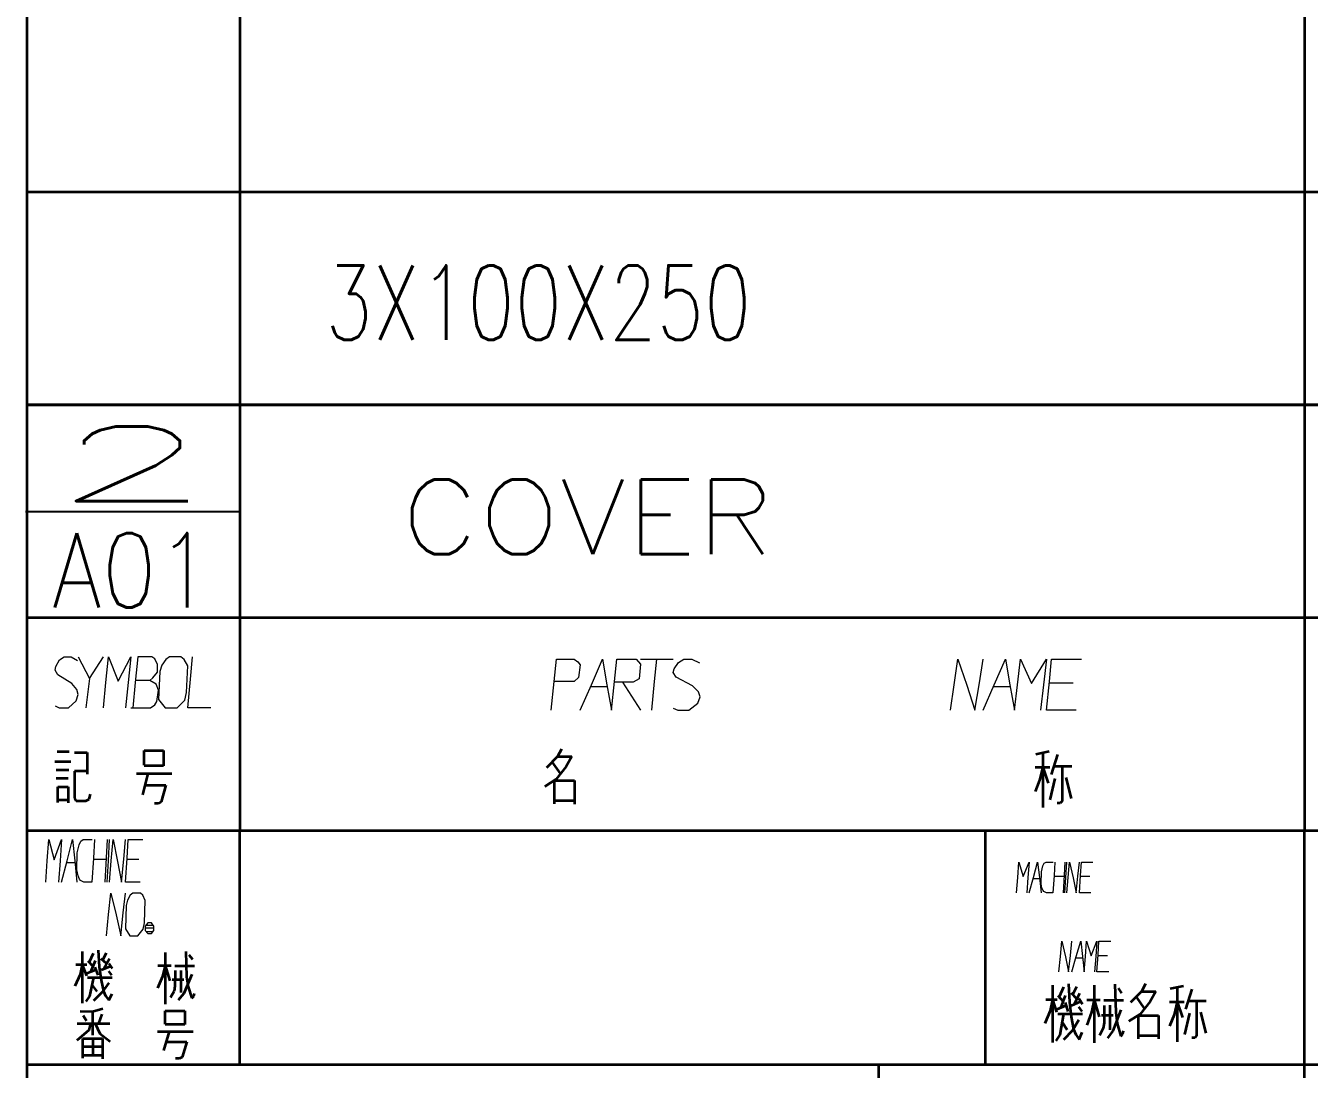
# Model space of a CAD drawing. Header units: millimetres. Extents: x 1333 to 104182, y -62616 to -5704.
# Drawn here: x 43426.8 to 43487.1, y -62438 to -62389 of the extents above; entities that cross this region are included whole.
import ezdxf
from ezdxf.enums import TextEntityAlignment as Align

# ---------------------------------------------------------------- set-up
doc = ezdxf.new("R2010")
doc.units = ezdxf.units.MM
doc.header["$LTSCALE"] = 0.5
doc.layers.add('08', color=1, linetype='Continuous')
doc.layers.add('SHM_LABEL', color=40, linetype='Continuous')
doc.styles.get("Standard").update_dxf_attribs({"font": 'simplex.shx'})

# ---------------------------------------------------------------- blocks, each defined once
blk = doc.blocks.new('D')
at = {"color": 7, "lineweight": 35, "ltscale": 0.25}
for p, q in [((54076.08, -14049.04), (54076.08, -14069.04)), ((54096.08, -14049.04), (54096.08, -14069.04)), ((54196.08, -14049.04), (54196.08, -14069.04))]:
    blk.add_line(p, q, dxfattribs=at)
at = {"color": 7, "lineweight": 35}
for p, q in [((54356.08, -14049.04), (54076.08, -14049.04)), ((54356.08, -14069.04), (54076.08, -14069.04))]:
    blk.add_line(p, q, dxfattribs=at)
blk = doc.blocks.new('arwear')
at = {"layer": '08', "color": 3, "xscale": 0.5, "yscale": 0.5, "zscale": 0.5}
for p in [(26347.04, -5572.506), (26347.04, -5582.506), (26347.04, -5592.506)]:
    blk.add_blockref('D', p, dxfattribs=at)
blk = doc.blocks.new('999')
at = {"color": 7, "lineweight": 35, "ltscale": 0.25}
for p, q in [((75654.98, -11301.12), (75654.98, -11391.12)), ((75474.98, -11331.12), (75474.98, -11391.12)), ((75504.98, -11331.12), (75504.98, -11391.12)), ((75474.98, -11391.12), (75474.98, -11421.12)), ((75504.98, -11391.12), (75504.98, -11421.12)), ((75654.98, -11391.12), (75654.98, -11421.12)), ((75474.98, -11421.12), (75474.98, -11451.12)), ((75474.98, -11421.12), (75474.98, -11451.12)), ((75504.98, -11421.12), (75504.98, -11451.12)), ((75504.98, -11421.12), (75504.98, -11451.12)), ((75654.98, -11421.12), (75654.98, -11451.12)), ((75654.98, -11421.12), (75654.98, -11451.12))]:
    blk.add_line(p, q, dxfattribs=at)
at = {"color": 7, "lineweight": 35}
for p, q in [((75894.98, -11361.12), (75474.98, -11361.12)), ((75894.98, -11391.12), (75474.98, -11391.12)), ((75894.98, -11421.12), (75474.98, -11421.12)), ((75894.98, -11421.12), (75474.98, -11421.12)), ((75894.98, -11421.12), (75474.98, -11421.12)), ((75894.98, -11451.12), (75474.98, -11451.12)), ((75474.98, -11451.12), (75474.98, -11826.55)), ((75894.98, -11451.12), (75474.98, -11451.12)), ((75894.98, -11451.12), (75474.98, -11451.12)), ((75894.98, -11451.12), (75474.98, -11451.12)), ((75654.98, -11529.12), (75654.98, -11451.12)), ((75849.98, -11484.12), (75474.98, -11484.12))]:
    blk.add_line(p, q, dxfattribs=at)
at = {"color": 7, "lineweight": 35, "ltscale": 0.014026}
blk.add_line((75479.23, -11439.94), (75480.92, -11439.94), dxfattribs=at)
blk.add_line((75479.23, -11439.94), (75480.92, -11439.94), dxfattribs=at)
at = {"color": 7, "lineweight": 35, "ltscale": 0.015002}
blk.add_line((75481.69, -11440.11), (75483.49, -11440.11), dxfattribs=at)
blk.add_line((75481.69, -11440.11), (75483.49, -11440.11), dxfattribs=at)
at = {"color": 7, "lineweight": 35, "ltscale": 0.025366}
blk.add_line((75483.49, -11440.11), (75483.49, -11443.16), dxfattribs=at)
blk.add_line((75483.49, -11440.11), (75483.49, -11443.16), dxfattribs=at)
at = {"color": 7, "lineweight": 35, "ltscale": 0.022888}
for p, q in [((75491.49, -11439.82), (75494.24, -11439.82)), ((75491.49, -11439.82), (75494.24, -11439.82)), ((75494.24, -11441.96), (75491.49, -11441.96)), ((75494.24, -11441.96), (75491.49, -11441.96)), ((75482.89, -11480.43), (75485.64, -11480.43)), ((75482.89, -11481.52), (75485.64, -11481.52)), ((75482.89, -11482.78), (75485.64, -11482.78))]:
    blk.add_line(p, q, dxfattribs=at)
at = {"color": 7, "lineweight": 35, "ltscale": 0.017297}
for p, q in [((75491.49, -11441.89), (75491.49, -11439.82)), ((75491.49, -11441.89), (75491.49, -11439.82)), ((75635.97, -11475.25), (75638.05, -11475.25))]:
    blk.add_line(p, q, dxfattribs=at)
at = {"color": 7, "lineweight": 35, "ltscale": 0.017825}
blk.add_line((75494.24, -11439.82), (75494.24, -11441.96), dxfattribs=at)
blk.add_line((75494.24, -11439.82), (75494.24, -11441.96), dxfattribs=at)
at = {"color": 7, "lineweight": 35, "ltscale": 0.010047}
for p, q in [((75550.3, -11439.61), (75549.73, -11440.67)), ((75550.3, -11439.61), (75549.73, -11440.67)), ((75632.59, -11472.72), (75632.02, -11473.79))]:
    blk.add_line(p, q, dxfattribs=at)
at = {"color": 7, "lineweight": 35, "ltscale": 0.015902}
for p, q in [((75619.01, -11439.97), (75617.14, -11440.36)), ((75619.01, -11439.97), (75617.14, -11440.36)), ((75637.95, -11473.04), (75636.08, -11473.43))]:
    blk.add_line(p, q, dxfattribs=at)
at = {"color": 7, "lineweight": 35, "ltscale": 0.063974}
blk.add_line((75618.12, -11440.15), (75618.12, -11447.83), dxfattribs=at)
blk.add_line((75618.12, -11440.15), (75618.12, -11447.83), dxfattribs=at)
at = {"color": 7, "lineweight": 35, "ltscale": 0.024588}
for p, q in [((75620.2, -11440.4), (75619.29, -11443.21)), ((75620.2, -11440.4), (75619.29, -11443.21)), ((75639.13, -11473.47), (75638.23, -11476.28))]:
    blk.add_line(p, q, dxfattribs=at)
at = {"color": 7, "lineweight": 35, "ltscale": 0.018872}
blk.add_line((75478.92, -11441.37), (75481.19, -11441.37), dxfattribs=at)
blk.add_line((75478.92, -11441.37), (75481.19, -11441.37), dxfattribs=at)
at = {"color": 7, "lineweight": 35, "ltscale": 0.018417}
blk.add_line((75549.73, -11440.67), (75548.18, -11442.25), dxfattribs=at)
blk.add_line((75549.73, -11440.67), (75548.18, -11442.25), dxfattribs=at)
at = {"color": 7, "lineweight": 35, "ltscale": 0.016928}
for p, q in [((75550.15, -11443.08), (75549.01, -11441.4)), ((75550.15, -11443.08), (75549.01, -11441.4)), ((75632.44, -11476.2), (75631.3, -11474.52))]:
    blk.add_line(p, q, dxfattribs=at)
at = {"color": 7, "lineweight": 35, "ltscale": 0.018948}
for p, q in [((75550.97, -11442.06), (75549.54, -11443.84)), ((75550.97, -11442.06), (75549.54, -11443.84)), ((75633.26, -11475.18), (75631.84, -11476.96))]:
    blk.add_line(p, q, dxfattribs=at)
at = {"color": 7, "lineweight": 35, "ltscale": 0.016846}
blk.add_line((75549.73, -11440.67), (75551.75, -11440.67), dxfattribs=at)
blk.add_line((75549.73, -11440.67), (75551.75, -11440.67), dxfattribs=at)
at = {"color": 7, "lineweight": 35, "ltscale": 0.013334}
blk.add_line((75551.75, -11440.67), (75550.97, -11442.06), dxfattribs=at)
blk.add_line((75551.75, -11440.67), (75550.97, -11442.06), dxfattribs=at)
at = {"color": 7, "lineweight": 35, "ltscale": 0.01731}
blk.add_line((75617.03, -11442.17), (75619.11, -11442.17), dxfattribs=at)
blk.add_line((75617.03, -11442.17), (75619.11, -11442.17), dxfattribs=at)
at = {"color": 7, "lineweight": 35, "ltscale": 0.015609}
for p, q in [((75618.12, -11442.17), (75617.66, -11443.99)), ((75618.12, -11442.17), (75617.66, -11443.99)), ((75637.06, -11475.25), (75636.6, -11477.06))]:
    blk.add_line(p, q, dxfattribs=at)
at = {"color": 7, "lineweight": 35, "ltscale": 0.019512}
blk.add_line((75618.12, -11442.17), (75618.86, -11444.4), dxfattribs=at)
blk.add_line((75618.12, -11442.17), (75618.86, -11444.4), dxfattribs=at)
at = {"color": 7, "lineweight": 35, "ltscale": 0.021167}
for p, q in [((75619.68, -11442.01), (75622.22, -11442.01)), ((75619.68, -11442.01), (75622.22, -11442.01)), ((75638.61, -11475.08), (75641.15, -11475.08))]:
    blk.add_line(p, q, dxfattribs=at)
at = {"color": 7, "lineweight": 35, "ltscale": 0.041415}
for p, q in [((75620.82, -11442.01), (75620.82, -11446.98)), ((75620.82, -11442.01), (75620.82, -11446.98)), ((75639.76, -11475.08), (75639.76, -11480.05))]:
    blk.add_line(p, q, dxfattribs=at)
at = {"color": 7, "lineweight": 35, "ltscale": 0.014832}
for p, q in [((75479.12, -11442.54), (75480.9, -11442.54)), ((75479.12, -11442.54), (75480.9, -11442.54)), ((75482.48, -11471.41), (75481.73, -11473.03))]:
    blk.add_line(p, q, dxfattribs=at)
at = {"color": 7, "lineweight": 35, "ltscale": 0.014185}
blk.add_line((75479.12, -11443.74), (75480.82, -11443.74), dxfattribs=at)
blk.add_line((75479.12, -11443.74), (75480.82, -11443.74), dxfattribs=at)
at = {"color": 7, "lineweight": 35, "ltscale": 0.031506}
blk.add_line((75481.71, -11442.73), (75481.71, -11446.51), dxfattribs=at)
blk.add_line((75481.71, -11442.73), (75481.71, -11446.51), dxfattribs=at)
at = {"color": 7, "lineweight": 35, "ltscale": 0.014844}
blk.add_line((75483.49, -11442.73), (75481.71, -11442.73), dxfattribs=at)
blk.add_line((75483.49, -11442.73), (75481.71, -11442.73), dxfattribs=at)
at = {"color": 7, "lineweight": 35, "ltscale": 0.041736}
for p, q in [((75490.41, -11443.08), (75495.42, -11443.08)), ((75490.41, -11443.08), (75495.42, -11443.08)), ((75493.4, -11479.44), (75498.41, -11479.44))]:
    blk.add_line(p, q, dxfattribs=at)
at = {"color": 7, "lineweight": 35, "ltscale": 0.025634}
blk.add_line((75492.04, -11443.08), (75491.25, -11446.05), dxfattribs=at)
blk.add_line((75492.04, -11443.08), (75491.25, -11446.05), dxfattribs=at)
at = {"color": 7, "lineweight": 35, "ltscale": 0.015788}
blk.add_line((75549.54, -11443.84), (75547.96, -11444.87), dxfattribs=at)
blk.add_line((75549.54, -11443.84), (75547.96, -11444.87), dxfattribs=at)
at = {"color": 7, "lineweight": 35, "ltscale": 0.027603}
for p, q in [((75549.31, -11447.34), (75549.31, -11444.03)), ((75549.31, -11447.34), (75549.31, -11444.03)), ((75631.6, -11480.46), (75631.6, -11477.15))]:
    blk.add_line(p, q, dxfattribs=at)
at = {"color": 7, "lineweight": 35, "ltscale": 0.023572}
for p, q in [((75549.31, -11444.03), (75552.14, -11444.03)), ((75549.31, -11444.03), (75552.14, -11444.03)), ((75549.31, -11446.88), (75552.14, -11446.88)), ((75549.31, -11446.88), (75552.14, -11446.88)), ((75631.6, -11477.15), (75634.43, -11477.15)), ((75631.6, -11480), (75634.43, -11480))]:
    blk.add_line(p, q, dxfattribs=at)
at = {"color": 7, "lineweight": 35, "ltscale": 0.027719}
for p, q in [((75552.14, -11444.03), (75552.14, -11447.36)), ((75552.14, -11444.03), (75552.14, -11447.36)), ((75634.43, -11477.15), (75634.43, -11480.48))]:
    blk.add_line(p, q, dxfattribs=at)
at = {"color": 7, "lineweight": 35, "ltscale": 0.014329}
for p, q in [((75617.66, -11443.99), (75617.04, -11445.6)), ((75617.66, -11443.99), (75617.04, -11445.6)), ((75636.6, -11477.06), (75635.98, -11478.67))]:
    blk.add_line(p, q, dxfattribs=at)
at = {"color": 7, "lineweight": 35, "ltscale": 0.025806}
blk.add_line((75619.82, -11443.75), (75619.12, -11446.77), dxfattribs=at)
blk.add_line((75619.82, -11443.75), (75619.12, -11446.77), dxfattribs=at)
at = {"color": 7, "lineweight": 35, "ltscale": 0.025432}
for p, q in [((75621.38, -11443.61), (75622.12, -11446.57)), ((75621.38, -11443.61), (75622.12, -11446.57)), ((75640.32, -11476.69), (75641.06, -11479.65))]:
    blk.add_line(p, q, dxfattribs=at)
at = {"color": 7, "lineweight": 35, "ltscale": 0.018579}
blk.add_line((75479.33, -11447.15), (75479.33, -11444.92), dxfattribs=at)
blk.add_line((75479.33, -11447.15), (75479.33, -11444.92), dxfattribs=at)
at = {"color": 7, "lineweight": 35, "ltscale": 0.012085}
for p, q in [((75479.33, -11444.92), (75480.78, -11444.92)), ((75479.33, -11444.92), (75480.78, -11444.92)), ((75479.33, -11446.76), (75480.78, -11446.76)), ((75479.33, -11446.76), (75480.78, -11446.76))]:
    blk.add_line(p, q, dxfattribs=at)
at = {"color": 7, "lineweight": 35, "ltscale": 0.019064}
blk.add_line((75480.78, -11444.92), (75480.78, -11447.21), dxfattribs=at)
blk.add_line((75480.78, -11444.92), (75480.78, -11447.21), dxfattribs=at)
at = {"color": 7, "lineweight": 35, "ltscale": 0.006183}
blk.add_line((75483.74, -11446.68), (75483.93, -11445.97), dxfattribs=at)
blk.add_line((75483.74, -11446.68), (75483.93, -11445.97), dxfattribs=at)
at = {"color": 7, "lineweight": 35, "ltscale": 0.024365}
blk.add_line((75491.61, -11444.69), (75494.54, -11444.69), dxfattribs=at)
blk.add_line((75491.61, -11444.69), (75494.54, -11444.69), dxfattribs=at)
at = {"color": 7, "lineweight": 35, "ltscale": 0.020594}
blk.add_line((75494.54, -11444.69), (75493.9, -11447.07), dxfattribs=at)
blk.add_line((75494.54, -11444.69), (75493.9, -11447.07), dxfattribs=at)
at = {"color": 7, "lineweight": 35, "ltscale": 0.004025}
blk.add_line((75481.71, -11446.51), (75481.95, -11446.93), dxfattribs=at)
blk.add_line((75481.71, -11446.51), (75481.95, -11446.93), dxfattribs=at)
at = {"color": 7, "lineweight": 35, "ltscale": 0.011377}
blk.add_line((75481.95, -11446.93), (75483.31, -11446.93), dxfattribs=at)
blk.add_line((75481.95, -11446.93), (75483.31, -11446.93), dxfattribs=at)
at = {"color": 7, "lineweight": 35, "ltscale": 0.004087}
blk.add_line((75483.31, -11446.93), (75483.74, -11446.68), dxfattribs=at)
blk.add_line((75483.31, -11446.93), (75483.74, -11446.68), dxfattribs=at)
at = {"color": 7, "lineweight": 35, "ltscale": 0.004529}
for p, q in [((75493.49, -11447.3), (75492.95, -11447.3)), ((75493.49, -11447.3), (75492.95, -11447.3)), ((75496.48, -11483.25), (75495.94, -11483.25))]:
    blk.add_line(p, q, dxfattribs=at)
at = {"color": 7, "lineweight": 35, "ltscale": 0.003862}
blk.add_line((75493.9, -11447.07), (75493.49, -11447.3), dxfattribs=at)
blk.add_line((75493.9, -11447.07), (75493.49, -11447.3), dxfattribs=at)
at = {"color": 7, "lineweight": 35, "ltscale": 0.003491}
blk.add_line((75620.57, -11447.23), (75620.15, -11447.23), dxfattribs=at)
blk.add_line((75620.57, -11447.23), (75620.15, -11447.23), dxfattribs=at)
at = {"color": 7, "lineweight": 35, "ltscale": 0.002954}
blk.add_line((75620.82, -11446.98), (75620.57, -11447.23), dxfattribs=at)
blk.add_line((75620.82, -11446.98), (75620.57, -11447.23), dxfattribs=at)
at = {"color": 7, "lineweight": 35, "ltscale": 0.275}
for p, q in [((75504.98, -11484.12), (75504.98, -11451.12)), ((75609.98, -11451.12), (75609.98, -11484.12))]:
    blk.add_line(p, q, dxfattribs=at)
at = {"color": 7, "lineweight": 35, "ltscale": 0.060724}
blk.add_line((75482.78, -11468.15), (75482.78, -11475.44), dxfattribs=at)
at = {"color": 7, "lineweight": 35, "ltscale": 0.008654}
blk.add_line((75483.56, -11469.47), (75484.28, -11470.21), dxfattribs=at)
at = {"color": 7, "lineweight": 35, "ltscale": 0.011365}
blk.add_line((75484.32, -11468.42), (75483.75, -11469.65), dxfattribs=at)
at = {"color": 7, "lineweight": 35, "ltscale": 0.014615}
blk.add_line((75484.6, -11469.45), (75483.93, -11471.07), dxfattribs=at)
at = {"color": 7, "lineweight": 35, "ltscale": 0.019506}
blk.add_line((75485.05, -11467.98), (75485.19, -11470.32), dxfattribs=at)
at = {"color": 7, "lineweight": 35, "ltscale": 0.008235}
blk.add_line((75485.41, -11469.13), (75486.15, -11469.79), dxfattribs=at)
at = {"color": 7, "lineweight": 35, "ltscale": 0.008806}
blk.add_line((75486.17, -11468.37), (75485.67, -11469.29), dxfattribs=at)
at = {"color": 7, "lineweight": 35, "ltscale": 0.013193}
blk.add_line((75486.61, -11469.19), (75485.84, -11470.58), dxfattribs=at)
at = {"color": 7, "lineweight": 35, "ltscale": 0.060892}
blk.add_line((75494.47, -11468.27), (75494.47, -11475.58), dxfattribs=at)
at = {"color": 7, "lineweight": 35, "ltscale": 0.029794}
blk.add_line((75497.36, -11468.14), (75497.48, -11471.71), dxfattribs=at)
at = {"color": 7, "lineweight": 35, "ltscale": 0.006582}
blk.add_line((75497.81, -11468.64), (75498.32, -11469.25), dxfattribs=at)
at = {"color": 7, "lineweight": 35, "ltscale": 0.013098}
for p, q in [((75481.86, -11469.98), (75483.43, -11469.98)), ((75618.54, -11474.92), (75620.12, -11474.92))]:
    blk.add_line(p, q, dxfattribs=at)
at = {"color": 7, "lineweight": 35, "ltscale": 0.012242}
blk.add_line((75482.78, -11469.98), (75482.48, -11471.41), dxfattribs=at)
at = {"color": 7, "lineweight": 35, "ltscale": 0.014135}
blk.add_line((75482.78, -11469.98), (75483.37, -11471.57), dxfattribs=at)
at = {"color": 7, "lineweight": 35, "ltscale": 0.011112}
blk.add_line((75483.43, -11471.22), (75484.67, -11470.71), dxfattribs=at)
at = {"color": 7, "lineweight": 35, "ltscale": 0.009807}
blk.add_line((75484.58, -11470.37), (75484.97, -11471.48), dxfattribs=at)
at = {"color": 7, "lineweight": 35, "ltscale": 0.015709}
blk.add_line((75485.19, -11470.32), (75485.45, -11472.19), dxfattribs=at)
at = {"color": 7, "lineweight": 35, "ltscale": 0.011429}
blk.add_line((75485.48, -11470.71), (75486.75, -11470.21), dxfattribs=at)
at = {"color": 7, "lineweight": 35, "ltscale": 0.005982}
blk.add_line((75486.48, -11470.91), (75486.91, -11471.48), dxfattribs=at)
at = {"color": 7, "lineweight": 35, "ltscale": 0.007169}
blk.add_line((75486.52, -11469.84), (75487.01, -11470.54), dxfattribs=at)
at = {"color": 7, "lineweight": 35, "ltscale": 0.01554}
for p, q in [((75493.42, -11470.1), (75495.29, -11470.1)), ((75624.33, -11474.94), (75626.19, -11474.94))]:
    blk.add_line(p, q, dxfattribs=at)
at = {"color": 7, "lineweight": 35, "ltscale": 0.013495}
blk.add_line((75494.47, -11470.1), (75494.07, -11471.67), dxfattribs=at)
at = {"color": 7, "lineweight": 35, "ltscale": 0.018979}
blk.add_line((75494.47, -11470.1), (75495.14, -11472.28), dxfattribs=at)
at = {"color": 7, "lineweight": 35, "ltscale": 0.022961}
for p, q in [((75495.82, -11470.15), (75498.58, -11470.15)), ((75626.72, -11475), (75629.48, -11475))]:
    blk.add_line(p, q, dxfattribs=at)
at = {"color": 7, "lineweight": 35, "ltscale": 0.018443}
blk.add_line((75495.87, -11470.82), (75495.84, -11473.03), dxfattribs=at)
at = {"color": 7, "lineweight": 35, "ltscale": 0.026068}
blk.add_line((75496.66, -11470.81), (75496.66, -11473.93), dxfattribs=at)
at = {"color": 7, "lineweight": 35, "ltscale": 0.028906}
blk.add_line((75483.54, -11471.8), (75487.01, -11471.8), dxfattribs=at)
at = {"color": 7, "lineweight": 35, "ltscale": 0.022542}
blk.add_line((75484.36, -11471.8), (75483.8, -11474.45), dxfattribs=at)
at = {"color": 7, "lineweight": 35, "ltscale": 0.009936}
blk.add_line((75484.15, -11472.84), (75484.84, -11473.81), dxfattribs=at)
at = {"color": 7, "lineweight": 35, "ltscale": 0.013168}
blk.add_line((75485.45, -11472.19), (75485.78, -11473.73), dxfattribs=at)
at = {"color": 7, "lineweight": 35, "ltscale": 0.013505}
blk.add_line((75486.52, -11472.57), (75485.6, -11473.9), dxfattribs=at)
at = {"color": 7, "lineweight": 35, "ltscale": 0.014807}
blk.add_line((75494.07, -11471.67), (75493.4, -11473.32), dxfattribs=at)
at = {"color": 7, "lineweight": 35, "ltscale": 0.013708}
for p, q in [((75495.47, -11472.08), (75497.11, -11472.08)), ((75626.37, -11477.14), (75628.01, -11477.14))]:
    blk.add_line(p, q, dxfattribs=at)
at = {"color": 7, "lineweight": 35, "ltscale": 0.005843}
blk.add_line((75495.84, -11473.03), (75495.73, -11473.72), dxfattribs=at)
at = {"color": 7, "lineweight": 35, "ltscale": 0.024334}
blk.add_line((75498.21, -11471.37), (75497.09, -11474.07), dxfattribs=at)
at = {"color": 7, "lineweight": 35, "ltscale": 0.012072}
blk.add_line((75497.48, -11471.71), (75497.69, -11473.14), dxfattribs=at)
at = {"color": 7, "lineweight": 35, "ltscale": 0.067471}
blk.add_line((75619.47, -11472.89), (75619.47, -11480.99), dxfattribs=at)
at = {"color": 7, "lineweight": 35, "ltscale": 0.021664}
blk.add_line((75621.73, -11472.71), (75621.87, -11475.3), dxfattribs=at)
at = {"color": 7, "lineweight": 35, "ltscale": 0.067654}
blk.add_line((75625.37, -11472.91), (75625.37, -11481.03), dxfattribs=at)
at = {"color": 7, "lineweight": 35, "ltscale": 0.0331}
blk.add_line((75628.26, -11472.76), (75628.38, -11476.73), dxfattribs=at)
at = {"color": 7, "lineweight": 35, "ltscale": 0.007633}
blk.add_line((75483.8, -11474.45), (75483.28, -11475.2), dxfattribs=at)
at = {"color": 7, "lineweight": 35, "ltscale": 0.014353}
blk.add_line((75485.6, -11473.9), (75484.35, -11475.09), dxfattribs=at)
at = {"color": 7, "lineweight": 35, "ltscale": 0.006149}
blk.add_line((75485.78, -11473.73), (75486.06, -11474.41), dxfattribs=at)
at = {"color": 7, "lineweight": 35, "ltscale": 0.00645}
blk.add_line((75486.06, -11474.41), (75486.53, -11475.03), dxfattribs=at)
at = {"color": 7, "lineweight": 35, "ltscale": 0.008462}
blk.add_line((75486.53, -11475.03), (75487, -11474.13), dxfattribs=at)
at = {"color": 7, "lineweight": 35, "ltscale": 0.008715}
blk.add_line((75495.73, -11473.72), (75495.22, -11474.64), dxfattribs=at)
at = {"color": 7, "lineweight": 35, "ltscale": 0.010031}
blk.add_line((75497.09, -11474.07), (75496.32, -11475), dxfattribs=at)
at = {"color": 7, "lineweight": 35, "ltscale": 0.013786}
blk.add_line((75497.69, -11473.14), (75498.21, -11474.71), dxfattribs=at)
at = {"color": 7, "lineweight": 35, "ltscale": 0.003454}
blk.add_line((75498.21, -11474.71), (75498.51, -11474.43), dxfattribs=at)
at = {"color": 7, "lineweight": 35, "ltscale": 0.003042}
blk.add_line((75498.51, -11474.43), (75498.58, -11474.07), dxfattribs=at)
at = {"color": 7, "lineweight": 35, "ltscale": 0.009157}
blk.add_line((75620.24, -11474.35), (75620.97, -11475.18), dxfattribs=at)
at = {"color": 7, "lineweight": 35, "ltscale": 0.012407}
blk.add_line((75621.01, -11473.19), (75620.43, -11474.56), dxfattribs=at)
at = {"color": 7, "lineweight": 35, "ltscale": 0.016009}
blk.add_line((75621.28, -11474.34), (75620.61, -11476.14), dxfattribs=at)
at = {"color": 7, "lineweight": 35, "ltscale": 0.008649}
blk.add_line((75622.09, -11473.98), (75622.83, -11474.71), dxfattribs=at)
at = {"color": 7, "lineweight": 35, "ltscale": 0.009567}
blk.add_line((75622.86, -11473.13), (75622.35, -11474.16), dxfattribs=at)
at = {"color": 7, "lineweight": 35, "ltscale": 0.014328}
blk.add_line((75623.3, -11474.05), (75622.53, -11475.59), dxfattribs=at)
at = {"color": 7, "lineweight": 35, "ltscale": 0.007707}
blk.add_line((75623.2, -11474.77), (75623.69, -11475.55), dxfattribs=at)
at = {"color": 7, "lineweight": 35, "ltscale": 0.007029}
blk.add_line((75628.71, -11473.32), (75629.22, -11474), dxfattribs=at)
at = {"color": 7, "lineweight": 35, "ltscale": 0.018414}
blk.add_line((75632.02, -11473.79), (75630.47, -11475.36), dxfattribs=at)
at = {"color": 7, "lineweight": 35, "ltscale": 0.016833}
blk.add_line((75632.02, -11473.79), (75634.04, -11473.79), dxfattribs=at)
at = {"color": 7, "lineweight": 35, "ltscale": 0.013329}
blk.add_line((75634.04, -11473.79), (75633.26, -11475.18), dxfattribs=at)
at = {"color": 7, "lineweight": 35, "ltscale": 0.063971}
blk.add_line((75637.06, -11473.23), (75637.06, -11480.9), dxfattribs=at)
at = {"color": 7, "lineweight": 35, "ltscale": 0.014798}
blk.add_line((75484.25, -11476.66), (75482.47, -11476.62), dxfattribs=at)
at = {"color": 7, "lineweight": 35, "ltscale": 0.012683}
blk.add_line((75485.7, -11476.22), (75484.25, -11476.66), dxfattribs=at)
at = {"color": 7, "lineweight": 35, "ltscale": 0.027322}
blk.add_line((75484.25, -11476.66), (75484.25, -11479.94), dxfattribs=at)
at = {"color": 7, "lineweight": 35, "ltscale": 0.015567}
blk.add_line((75494.48, -11478.37), (75494.48, -11476.51), dxfattribs=at)
at = {"color": 7, "lineweight": 35, "ltscale": 0.0229}
for p, q in [((75494.48, -11476.51), (75497.23, -11476.51)), ((75497.23, -11478.43), (75494.48, -11478.43))]:
    blk.add_line(p, q, dxfattribs=at)
at = {"color": 7, "lineweight": 35, "ltscale": 0.016043}
blk.add_line((75497.23, -11476.51), (75497.23, -11478.43), dxfattribs=at)
at = {"color": 7, "lineweight": 35, "ltscale": 0.016204}
blk.add_line((75619.17, -11476.52), (75618.41, -11478.31), dxfattribs=at)
at = {"color": 7, "lineweight": 35, "ltscale": 0.013547}
blk.add_line((75619.47, -11474.92), (75619.17, -11476.52), dxfattribs=at)
at = {"color": 7, "lineweight": 35, "ltscale": 0.015528}
blk.add_line((75619.47, -11474.92), (75620.05, -11476.69), dxfattribs=at)
at = {"color": 7, "lineweight": 35, "ltscale": 0.011299}
blk.add_line((75620.12, -11476.3), (75621.35, -11475.74), dxfattribs=at)
at = {"color": 7, "lineweight": 35, "ltscale": 0.010788}
blk.add_line((75621.27, -11475.36), (75621.65, -11476.59), dxfattribs=at)
at = {"color": 7, "lineweight": 35, "ltscale": 0.017424}
blk.add_line((75621.87, -11475.3), (75622.13, -11477.38), dxfattribs=at)
at = {"color": 7, "lineweight": 35, "ltscale": 0.011622}
blk.add_line((75622.16, -11475.74), (75623.44, -11475.18), dxfattribs=at)
at = {"color": 7, "lineweight": 35, "ltscale": 0.006406}
blk.add_line((75623.16, -11475.96), (75623.6, -11476.59), dxfattribs=at)
at = {"color": 7, "lineweight": 35, "ltscale": 0.016223}
blk.add_line((75624.97, -11476.69), (75624.3, -11478.52), dxfattribs=at)
at = {"color": 7, "lineweight": 35, "ltscale": 0.01491}
blk.add_line((75625.37, -11474.94), (75624.97, -11476.69), dxfattribs=at)
at = {"color": 7, "lineweight": 35, "ltscale": 0.020909}
blk.add_line((75625.37, -11474.94), (75626.04, -11477.36), dxfattribs=at)
at = {"color": 7, "lineweight": 35, "ltscale": 0.020491}
blk.add_line((75626.77, -11475.74), (75626.74, -11478.2), dxfattribs=at)
at = {"color": 7, "lineweight": 35, "ltscale": 0.028964}
blk.add_line((75627.56, -11475.73), (75627.56, -11479.2), dxfattribs=at)
at = {"color": 7, "lineweight": 35, "ltscale": 0.026653}
blk.add_line((75629.11, -11476.36), (75627.99, -11479.35), dxfattribs=at)
at = {"color": 7, "lineweight": 35, "ltscale": 0.019508}
blk.add_line((75637.06, -11475.25), (75637.8, -11477.47), dxfattribs=at)
at = {"color": 7, "lineweight": 35, "ltscale": 0.03822}
blk.add_line((75482.07, -11478.28), (75486.66, -11478.28), dxfattribs=at)
at = {"color": 7, "lineweight": 35, "ltscale": 0.007403}
blk.add_line((75482.91, -11477.17), (75483.4, -11477.92), dxfattribs=at)
at = {"color": 7, "lineweight": 35, "ltscale": 0.008421}
blk.add_line((75483.97, -11478.28), (75483.7, -11479.25), dxfattribs=at)
at = {"color": 7, "lineweight": 35, "ltscale": 0.012965}
blk.add_line((75484.61, -11478.28), (75485.26, -11479.69), dxfattribs=at)
at = {"color": 7, "lineweight": 35, "ltscale": 0.011416}
blk.add_line((75485.54, -11476.98), (75485.09, -11478.28), dxfattribs=at)
at = {"color": 7, "lineweight": 35, "ltscale": 0.028894}
blk.add_line((75620.23, -11476.95), (75623.69, -11476.95), dxfattribs=at)
at = {"color": 7, "lineweight": 35, "ltscale": 0.024939}
blk.add_line((75621.05, -11476.95), (75620.49, -11479.89), dxfattribs=at)
at = {"color": 7, "lineweight": 35, "ltscale": 0.010682}
blk.add_line((75620.83, -11478.1), (75621.53, -11479.18), dxfattribs=at)
at = {"color": 7, "lineweight": 35, "ltscale": 0.014569}
blk.add_line((75622.13, -11477.38), (75622.46, -11479.09), dxfattribs=at)
at = {"color": 7, "lineweight": 35, "ltscale": 0.01454}
blk.add_line((75623.2, -11477.8), (75622.28, -11479.29), dxfattribs=at)
at = {"color": 7, "lineweight": 35, "ltscale": 0.006477}
blk.add_line((75626.74, -11478.2), (75626.63, -11478.97), dxfattribs=at)
at = {"color": 7, "lineweight": 35, "ltscale": 0.013388}
blk.add_line((75628.38, -11476.73), (75628.59, -11478.32), dxfattribs=at)
at = {"color": 7, "lineweight": 35, "ltscale": 0.015171}
blk.add_line((75628.59, -11478.32), (75629.11, -11480.07), dxfattribs=at)
at = {"color": 7, "lineweight": 35, "ltscale": 0.015798}
blk.add_line((75631.84, -11476.96), (75630.25, -11477.99), dxfattribs=at)
at = {"color": 7, "lineweight": 35, "ltscale": 0.025803}
blk.add_line((75638.76, -11476.82), (75638.06, -11479.84), dxfattribs=at)
at = {"color": 7, "lineweight": 35, "ltscale": 0.018423}
blk.add_line((75483.7, -11479.25), (75482.03, -11480.7), dxfattribs=at)
at = {"color": 7, "lineweight": 35, "ltscale": 0.015574}
blk.add_line((75485.26, -11479.69), (75486.74, -11480.83), dxfattribs=at)
at = {"color": 7, "lineweight": 35, "ltscale": 0.023249}
blk.add_line((75495.03, -11479.44), (75494.23, -11482.12), dxfattribs=at)
at = {"color": 7, "lineweight": 35, "ltscale": 0.008224}
blk.add_line((75620.49, -11479.89), (75619.97, -11480.73), dxfattribs=at)
at = {"color": 7, "lineweight": 35, "ltscale": 0.015131}
blk.add_line((75622.28, -11479.29), (75621.04, -11480.6), dxfattribs=at)
at = {"color": 7, "lineweight": 35, "ltscale": 0.006739}
blk.add_line((75622.46, -11479.09), (75622.75, -11479.85), dxfattribs=at)
at = {"color": 7, "lineweight": 35, "ltscale": 0.006915}
blk.add_line((75622.75, -11479.85), (75623.22, -11480.54), dxfattribs=at)
at = {"color": 7, "lineweight": 35, "ltscale": 0.009213}
blk.add_line((75623.22, -11480.54), (75623.68, -11479.53), dxfattribs=at)
at = {"color": 7, "lineweight": 35, "ltscale": 0.009466}
blk.add_line((75626.63, -11478.97), (75626.12, -11479.99), dxfattribs=at)
at = {"color": 7, "lineweight": 35, "ltscale": 0.010708}
blk.add_line((75627.99, -11479.35), (75627.22, -11480.38), dxfattribs=at)
at = {"color": 7, "lineweight": 35, "ltscale": 0.003641}
blk.add_line((75629.11, -11480.07), (75629.41, -11479.75), dxfattribs=at)
at = {"color": 7, "lineweight": 35, "ltscale": 0.00337}
blk.add_line((75629.41, -11479.75), (75629.48, -11479.35), dxfattribs=at)
at = {"color": 7, "lineweight": 35, "ltscale": 0.003479}
blk.add_line((75639.51, -11480.3), (75639.09, -11480.3), dxfattribs=at)
at = {"color": 7, "lineweight": 35, "ltscale": 0.002963}
blk.add_line((75639.76, -11480.05), (75639.51, -11480.3), dxfattribs=at)
at = {"color": 7, "lineweight": 35, "ltscale": 0.022873}
blk.add_line((75482.89, -11483.18), (75482.89, -11480.43), dxfattribs=at)
at = {"color": 7, "lineweight": 35, "ltscale": 0.019537}
blk.add_line((75484.27, -11480.43), (75484.27, -11482.78), dxfattribs=at)
at = {"color": 7, "lineweight": 35, "ltscale": 0.023828}
blk.add_line((75485.64, -11480.43), (75485.64, -11483.29), dxfattribs=at)
at = {"color": 7, "lineweight": 35, "ltscale": 0.024377}
blk.add_line((75494.6, -11480.89), (75497.52, -11480.89), dxfattribs=at)
at = {"color": 7, "lineweight": 35, "ltscale": 0.01868}
blk.add_line((75497.52, -11480.89), (75496.88, -11483.04), dxfattribs=at)
at = {"color": 7, "lineweight": 35, "ltscale": 0.00377}
blk.add_line((75496.88, -11483.04), (75496.48, -11483.25), dxfattribs=at)
at = {"color": 7, "lineweight": 35, "ltscale": 0.375}
blk.add_line((75594.98, -11484.12), (75594.98, -11529.12), dxfattribs=at)
at = {"color": 7, "lineweight": 13}
for points in [[(75478.97, -11433.54), (75479.51, -11433.81), (75480.85, -11433.81), (75481.92, -11432.82), (75482.19, -11431.92), (75482.01, -11431.2), (75481.3, -11430.39), (75479.33, -11429.13), (75478.97, -11428.5), (75479.06, -11427.96), (75479.6, -11427.06), (75480.22, -11426.61), (75481.21, -11426.61), (75482.1, -11427.15)], [(75478.97, -11433.54), (75479.51, -11433.81), (75480.85, -11433.81), (75481.92, -11432.82), (75482.19, -11431.92), (75482.01, -11431.2), (75481.3, -11430.39), (75479.33, -11429.13), (75478.97, -11428.5), (75479.06, -11427.96), (75479.6, -11427.06), (75480.22, -11426.61), (75481.21, -11426.61), (75482.1, -11427.15)], [(75482.19, -11426.61), (75483.8, -11429.67), (75483.27, -11433.81)], [(75482.19, -11426.61), (75483.8, -11429.67), (75483.27, -11433.81)], [(75483.8, -11429.67), (75485.77, -11426.61)], [(75483.8, -11429.67), (75485.77, -11426.61)], [(75485.77, -11433.81), (75486.13, -11430.21), (75486.49, -11426.61), (75487.83, -11430.03), (75489.62, -11426.61), (75489.26, -11430.21), (75488.9, -11433.81)], [(75485.77, -11433.81), (75486.13, -11430.21), (75486.49, -11426.61), (75487.83, -11430.03), (75489.62, -11426.61), (75489.26, -11430.21), (75488.9, -11433.81)], [(75489.62, -11433.81), (75492.39, -11433.81), (75493.02, -11433.36), (75493.29, -11432.91), (75493.55, -11431.29), (75493.2, -11430.48), (75492.3, -11429.94), (75492.75, -11429.58), (75493.38, -11428.77), (75493.38, -11427.69), (75493.02, -11426.88), (75492.57, -11426.61), (75490.6, -11426.61), (75490.24, -11430.21), (75489.89, -11433.81)], [(75489.62, -11433.81), (75492.39, -11433.81), (75493.02, -11433.36), (75493.29, -11432.91), (75493.55, -11431.29), (75493.2, -11430.48), (75492.3, -11429.94), (75492.75, -11429.58), (75493.38, -11428.77), (75493.38, -11427.69), (75493.02, -11426.88), (75492.57, -11426.61), (75490.6, -11426.61), (75490.24, -11430.21), (75489.89, -11433.81)], [(75500.89, -11433.81), (75497.67, -11433.81), (75498.03, -11429.76), (75498.3, -11426.61)], [(75500.89, -11433.81), (75497.67, -11433.81), (75498.03, -11429.76), (75498.3, -11426.61)], [(75548.84, -11434.14), (75549.26, -11430.09), (75549.58, -11426.94), (75552.1, -11426.94), (75552.62, -11427.3), (75552.93, -11427.75), (75552.72, -11429.55), (75552.1, -11430.09), (75549.26, -11430.09)], [(75548.84, -11434.14), (75549.26, -11430.09), (75549.58, -11426.94), (75552.1, -11426.94), (75552.62, -11427.3), (75552.93, -11427.75), (75552.72, -11429.55), (75552.1, -11430.09), (75549.26, -11430.09)], [(75552.93, -11434.14), (75554.51, -11430.54), (75556.08, -11426.94), (75556.71, -11430.54), (75557.34, -11434.14)], [(75552.93, -11434.14), (75554.51, -11430.54), (75556.08, -11426.94), (75556.71, -11430.54), (75557.34, -11434.14)], [(75557.34, -11434.14), (75557.76, -11430.09), (75558.08, -11426.94), (75560.81, -11426.94), (75561.43, -11427.66), (75561.23, -11429.73), (75560.39, -11430.18), (75557.76, -11430.18)], [(75557.34, -11434.14), (75557.76, -11430.09), (75558.08, -11426.94), (75560.81, -11426.94), (75561.43, -11427.66), (75561.23, -11429.73), (75560.39, -11430.18), (75557.76, -11430.18)], [(75561.43, -11426.94), (75566.05, -11426.94)], [(75561.43, -11426.94), (75566.05, -11426.94)], [(75563.01, -11434.14), (75563.43, -11430.09), (75563.74, -11426.94)], [(75563.01, -11434.14), (75563.43, -11430.09), (75563.74, -11426.94)], [(75566.05, -11433.87), (75566.68, -11434.14), (75568.26, -11434.14), (75569.52, -11433.15), (75569.83, -11432.25), (75569.62, -11431.53), (75568.78, -11430.72), (75566.47, -11429.46), (75566.05, -11428.83), (75566.16, -11428.29), (75566.79, -11427.39), (75567.52, -11426.94), (75568.68, -11426.94), (75569.73, -11427.48)], [(75566.05, -11433.87), (75566.68, -11434.14), (75568.26, -11434.14), (75569.52, -11433.15), (75569.83, -11432.25), (75569.62, -11431.53), (75568.78, -11430.72), (75566.47, -11429.46), (75566.05, -11428.83), (75566.16, -11428.29), (75566.79, -11427.39), (75567.52, -11426.94), (75568.68, -11426.94), (75569.73, -11427.48)], [(75605.09, -11434.14), (75605.61, -11430.54), (75606.14, -11426.94), (75607.4, -11430.63), (75608.55, -11434.14), (75609.18, -11430.27), (75609.71, -11426.94)], [(75605.09, -11434.14), (75605.61, -11430.54), (75606.14, -11426.94), (75607.4, -11430.63), (75608.55, -11434.14), (75609.18, -11430.27), (75609.71, -11426.94)], [(75609.71, -11434.14), (75611.28, -11430.54), (75612.86, -11426.94), (75613.49, -11430.54), (75614.11, -11434.14)], [(75609.71, -11434.14), (75611.28, -11430.54), (75612.86, -11426.94), (75613.49, -11430.54), (75614.11, -11434.14)], [(75614.11, -11434.14), (75614.53, -11430.54), (75614.95, -11426.94), (75616.53, -11430.36), (75618.63, -11426.94), (75618.21, -11430.54), (75617.79, -11434.14)], [(75614.11, -11434.14), (75614.53, -11430.54), (75614.95, -11426.94), (75616.53, -11430.36), (75618.63, -11426.94), (75618.21, -11430.54), (75617.79, -11434.14)], [(75622.82, -11434.14), (75618.63, -11434.14), (75619.05, -11430.09), (75619.36, -11426.94), (75623.56, -11426.94)], [(75622.82, -11434.14), (75618.63, -11434.14), (75619.05, -11430.09), (75619.36, -11426.94), (75623.56, -11426.94)], [(75492.3, -11429.94), (75490.24, -11429.94)], [(75492.3, -11429.94), (75490.24, -11429.94)], [(75554.4, -11430.81), (75556.71, -11430.81)], [(75554.4, -11430.81), (75556.71, -11430.81)], [(75558.92, -11430.18), (75561.43, -11434.14)], [(75558.92, -11430.18), (75561.43, -11434.14)], [(75611.18, -11430.81), (75613.49, -11430.81)], [(75611.18, -11430.81), (75613.49, -11430.81)], [(75619.05, -11430.27), (75622.41, -11430.27)], [(75619.05, -11430.27), (75622.41, -11430.27)], [(75477.64, -11458.38), (75477.85, -11455.38), (75478.06, -11452.38), (75478.83, -11455.23), (75479.86, -11452.38), (75479.66, -11455.38), (75479.45, -11458.38)], [(75479.86, -11458.38), (75480.64, -11455.38), (75481.41, -11452.38), (75481.72, -11455.38), (75482.03, -11458.38)], [(75484.15, -11458.38), (75483.01, -11458.38), (75482.55, -11458.15), (75482.39, -11457.93), (75482.19, -11457.48), (75482.03, -11456.65), (75482.08, -11454.25), (75482.34, -11453.13), (75482.6, -11452.6), (75482.91, -11452.38), (75484.2, -11452.38)], [(75484.2, -11458.38), (75484.4, -11455), (75484.56, -11452.38)], [(75486.31, -11452.38), (75486.16, -11454.93), (75485.95, -11458.38)], [(75486.31, -11458.38), (75486.47, -11455.38), (75486.62, -11452.38)], [(75486.62, -11458.38), (75486.88, -11455.38), (75487.14, -11452.38), (75487.76, -11455.45), (75488.33, -11458.38), (75488.64, -11455.15), (75488.89, -11452.38)], [(75490.96, -11458.38), (75488.89, -11458.38), (75489.1, -11455), (75489.25, -11452.38), (75491.32, -11452.38)], [(75480.59, -11455.6), (75481.72, -11455.6)], [(75484.4, -11455.15), (75486.16, -11455.15)], [(75489.1, -11455.15), (75490.75, -11455.15)], [(75614.43, -11459.87), (75614.59, -11457.71), (75614.76, -11455.55), (75615.36, -11457.6), (75616.18, -11455.55), (75616.01, -11457.71), (75615.85, -11459.87)], [(75616.18, -11459.87), (75616.78, -11457.71), (75617.39, -11455.55), (75617.64, -11457.71), (75617.88, -11459.87)], [(75619.54, -11459.87), (75618.65, -11459.87), (75618.28, -11459.71), (75618.16, -11459.55), (75618, -11459.22), (75617.88, -11458.63), (75617.92, -11456.9), (75618.12, -11456.09), (75618.32, -11455.71), (75618.57, -11455.55), (75619.58, -11455.55)], [(75619.58, -11459.87), (75619.74, -11457.44), (75619.87, -11455.55)], [(75621.24, -11455.55), (75621.12, -11457.39), (75620.96, -11459.87)], [(75621.24, -11459.87), (75621.37, -11457.71), (75621.49, -11455.55)], [(75621.49, -11459.87), (75621.69, -11457.71), (75621.89, -11455.55), (75622.38, -11457.76), (75622.83, -11459.87), (75623.07, -11457.55), (75623.27, -11455.55)], [(75624.89, -11459.87), (75623.27, -11459.87), (75623.43, -11457.44), (75623.56, -11455.55), (75625.18, -11455.55)], [(75616.74, -11457.87), (75617.64, -11457.87)], [(75619.74, -11457.55), (75621.12, -11457.55)], [(75623.43, -11457.55), (75624.73, -11457.55)], [(75486.2, -11465.92), (75486.5, -11462.92), (75486.81, -11459.92), (75487.54, -11463), (75488.2, -11465.92), (75488.57, -11462.7), (75488.87, -11459.92)], [(75492.88, -11464.87), (75491.67, -11464.87)], [(75491.79, -11464.42), (75492.76, -11464.42)], [(75491.79, -11465.32), (75492.76, -11465.32)], [(75620.38, -11471.03), (75620.59, -11468.87), (75620.8, -11466.71), (75621.29, -11468.92), (75621.75, -11471.03), (75622, -11468.71), (75622.21, -11466.71)], [(75622.21, -11471.03), (75622.83, -11468.87), (75623.46, -11466.71), (75623.71, -11468.87), (75623.96, -11471.03)], [(75623.96, -11471.03), (75624.12, -11468.87), (75624.29, -11466.71), (75624.91, -11468.76), (75625.74, -11466.71), (75625.58, -11468.87), (75625.41, -11471.03)], [(75627.41, -11471.03), (75625.74, -11471.03), (75625.91, -11468.6), (75626.03, -11466.71), (75627.7, -11466.71)], [(75622.79, -11469.03), (75623.71, -11469.03)], [(75625.91, -11468.71), (75627.24, -11468.71)]]:
    blk.add_lwpolyline(points, dxfattribs=at)
for points in [[(75496.15, -11433.81), (75497.22, -11432.73), (75497.49, -11431.65), (75497.67, -11427.87), (75497.13, -11426.97), (75496.69, -11426.61), (75495.08, -11426.61), (75494.54, -11426.97), (75494, -11427.78), (75493.73, -11428.68), (75493.55, -11432.64), (75494.45, -11433.81)], [(75496.15, -11433.81), (75497.22, -11432.73), (75497.49, -11431.65), (75497.67, -11427.87), (75497.13, -11426.97), (75496.69, -11426.61), (75495.08, -11426.61), (75494.54, -11426.97), (75494, -11427.78), (75493.73, -11428.68), (75493.55, -11432.64), (75494.45, -11433.81)], [(75490.63, -11465.92), (75491.36, -11465.02), (75491.55, -11464.12), (75491.67, -11460.97), (75491.3, -11460.22), (75491, -11459.92), (75489.91, -11459.92), (75489.54, -11460.22), (75489.18, -11460.9), (75488.99, -11461.65), (75488.87, -11464.95), (75489.48, -11465.92)], [(75492.03, -11465.62), (75492.52, -11465.62), (75492.88, -11465.17), (75492.88, -11464.57), (75492.52, -11464.12), (75492.03, -11464.12), (75491.67, -11464.57), (75491.67, -11465.17)]]:
    blk.add_lwpolyline(points, close=True, dxfattribs=at)

msp = doc.modelspace()

# ---------------------------------------------------------------- linework, layer by layer
at = {"color": 7, "lineweight": 35}
for p, q in [((43566.862, -62416.825), (43426.862, -62416.825)), ((43566.862, -62416.825), (43426.862, -62416.825)), ((43566.862, -62416.825), (43426.862, -62416.825)), ((43426.862, -62426.825), (43426.862, -62551.969))]:
    msp.add_line(p, q, dxfattribs=at)
at = {"color": 7, "lineweight": 35, "ltscale": 0.25}
for p, q in [((43426.862, -62416.825), (43426.862, -62426.825)), ((43426.862, -62416.825), (43426.862, -62426.825)), ((43436.862, -62416.825), (43436.862, -62426.825)), ((43436.862, -62416.825), (43436.862, -62426.825)), ((43486.862, -62416.825), (43486.862, -62426.825)), ((43486.862, -62416.825), (43486.862, -62426.825))]:
    msp.add_line(p, q, dxfattribs=at)
at = {"layer": 'SHM_LABEL', "color": 7}
msp.add_line((43426.807, -62411.825), (43436.807, -62411.825), dxfattribs=at)

# ---------------------------------------------------------------- block references
at = {"layer": '08', "color": 55, "xscale": 0.3333333333430346, "yscale": 0.3333333333357587, "zscale": 0.3333333333333333}
msp.add_blockref('999', (18268.536, -58609.785), dxfattribs=at)
at = {"layer": '08', "color": 3}
msp.add_blockref('arwear', (-9958.218, -49789.797), dxfattribs=at)

# ---------------------------------------------------------------- texts
at = {"layer": 'SHM_LABEL'}
for s, width, p, p2 in [('3X100X250', 0.705882, (43440.883, -62403.767), (43460.883, -62403.767)), ('2', 3.214286, (43428.049, -62411.34), (43435.549, -62411.34)), ('COVER', 1.09375, (43444.439, -62413.825), (43461.939, -62413.825)), ('A01', 0.957447, (43428.049, -62416.34), (43435.549, -62416.34))]:
    msp.add_text(s, height=3.5, dxfattribs=dict(at, width=width)).set_placement(p, p2, align=Align.FIT)

doc.saveas('drawing.dxf')
